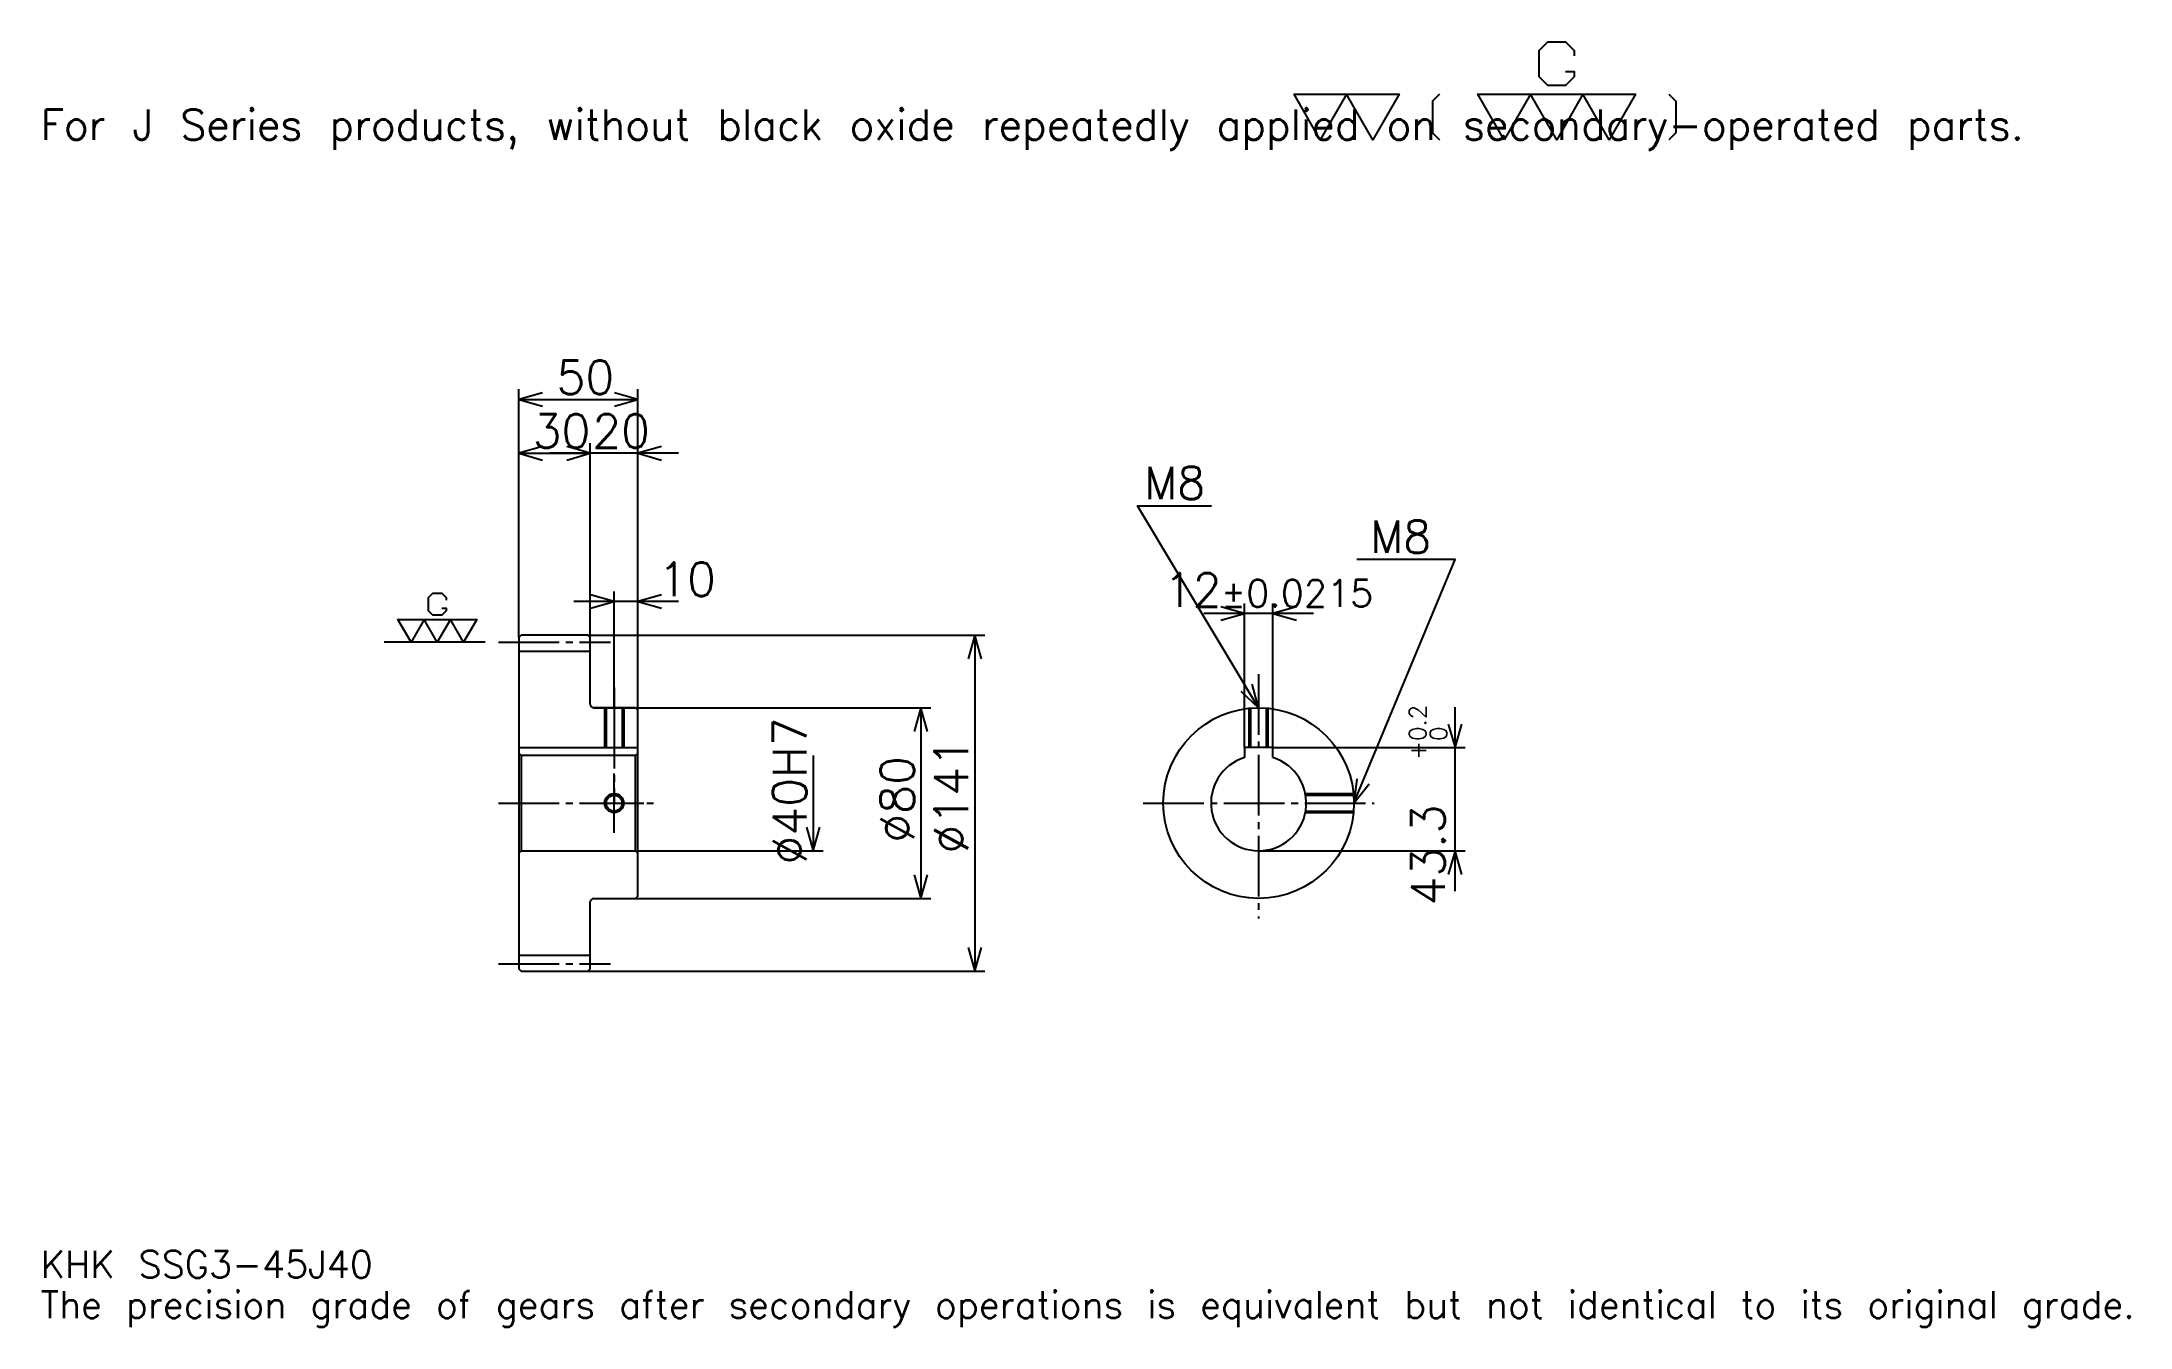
# Model space of a CAD drawing. Extents: x 29 to 905, y 10 to 550.
import ezdxf

# ---------------------------------------------------------------- set-up
doc = ezdxf.new("R2010")
doc.units = 0
doc.linetypes.add('DASHDOT', pattern=[33.913044, 25.434783, -2.826087, 2.826087, -2.826087])
doc.layers.get('0').update_dxf_attribs({"linetype": 'CONTINUOUS'})
doc.layers.add('DASHDOT', color=6, linetype='DASHDOT')
doc.styles.add('KANJI', font='TXT', dxfattribs={"bigfont": 'BIGFONT'})

msp = doc.modelspace()

# ---------------------------------------------------------------- linework, layer by layer
at = {"color": 5}
for p, q in [((228.913055, 300.826111), (228.913055, 403.978271)), ((278.913055, 300.826111), (278.913055, 403.978271)), ((228.913055, 399.739136), (278.913055, 399.739136)), ((228.913055, 377.130432), (258.913055, 377.130432)), ((295.869568, 377.130432), (241.956528, 377.130432)), ((258.913055, 300.826111), (258.913055, 381.369568)), ((268.913055, 300.826111), (268.913055, 319.195648)), ((295.869568, 314.956543), (251.956528, 314.956543)), ((562.304321, 309.891296), (516.391357, 309.891296)), ((533.347839, 253.626099), (533.347839, 314.130432)), ((545.347839, 253.626099), (545.347839, 314.130432)), ((228.913055, 299.826111), (228.913055, 300.826111)), ((257.913055, 300.826111), (278.913055, 300.826111)), ((258.913055, 299.826111), (258.913055, 300.826111)), ((268.913055, 270.326111), (268.913055, 300.826111)), ((268.913055, 270.326111), (268.913055, 300.826111)), ((278.913055, 300.826111), (424.456543, 300.826111)), ((278.913055, 269.326111), (278.913055, 300.826111)), ((420.217407, 300.826111), (420.217407, 159.826096)), ((260.413055, 270.326111), (278.913055, 270.326111)), ((278.913055, 270.326111), (401.847839, 270.326111)), ((397.608704, 270.326111), (397.608704, 190.326096)), ((621.739136, 193.369568), (621.739136, 270.582611)), ((352.391327, 250.326096), (352.391327, 210.326096)), ((545.347839, 253.626099), (625.978271, 253.626099)), ((278.913055, 210.326096), (356.630432, 210.326096)), ((539.347839, 210.326096), (625.978271, 210.326096)), ((260.413055, 190.326096), (278.913055, 190.326096)), ((278.913055, 190.326096), (401.847839, 190.326096)), ((257.913055, 159.826096), (278.913055, 159.826096)), ((278.913055, 159.826096), (424.456543, 159.826096))]:
    msp.add_line(p, q, dxfattribs=at)
at = {"color": 7}
msp.add_line((214.782623, 297.826111), (172.391312, 297.826111), dxfattribs=at)
at = {"color": 4}
for p, q in [((228.913055, 294.076111), (258.913055, 294.076111)), ((228.913055, 253.626099), (278.913055, 253.626099)), ((229.913055, 250.326096), (229.913055, 210.326096)), ((277.913055, 250.326096), (278.913055, 251.326096)), ((277.913055, 210.326096), (278.913055, 209.326096)), ((228.913055, 166.576096), (258.913055, 166.576096))]:
    msp.add_line(p, q, dxfattribs=at)
at = {"color": 7}
for points in [[(668.086975, 537.352173), (671.760864, 537.352173), (671.760864, 535.147827), (668.086975, 531.473938), (660.739136, 531.473938), (657.065247, 535.147827), (657.065247, 546.169556), (660.739136, 549.843506), (668.086975, 549.843506), (671.760864, 546.169556), (671.760864, 543.96521)], [(565.217407, 508.695648), (554.195679, 527.799988), (598.282593, 527.799988), (587.260864, 508.695648), (576.239136, 527.799988), (565.217407, 508.695648)], [(615.182617, 527.799988), (612.243469, 524.86084), (612.243469, 511.634766), (615.182617, 508.695648)], [(642.369568, 508.695648), (631.347839, 527.799988), (697.478271, 527.799988), (686.456543, 508.695648), (675.434814, 527.799988), (664.413086, 508.695648), (653.391296, 527.799988), (642.369568, 508.695648)], [(711.439148, 527.799988), (714.378296, 524.86084), (714.378296, 511.634766), (711.439148, 508.695648)], [(196.554352, 312.154358), (198.391312, 312.154358), (198.391312, 311.052185), (196.554352, 309.21521), (192.880447, 309.21521), (191.043488, 311.052185), (191.043488, 316.563049), (192.880447, 318.400024), (196.554352, 318.400024), (198.391312, 316.563049), (198.391312, 315.460876)], [(183.695663, 297.826111), (178.184799, 307.378265), (211.250015, 307.378265), (205.739136, 297.826111), (200.228271, 307.378265), (194.717407, 297.826111), (189.206528, 307.378265), (183.695663, 297.826111)]]:
    msp.add_lwpolyline(points, dxfattribs=at)
at = {"color": 5}
for points in [[(238.804352, 402.565216), (228.913055, 399.739136), (238.804352, 396.913055)], [(269.021759, 396.913055), (278.913055, 399.739136), (269.021759, 402.565216)], [(238.804352, 379.956543), (228.913055, 377.130432), (238.804352, 374.304382)], [(249.021759, 374.304382), (258.913055, 377.130432), (249.021759, 379.956543)], [(249.021759, 374.304382), (258.913055, 377.130432), (249.021759, 379.956543)], [(288.804352, 379.956543), (278.913055, 377.130432), (288.804352, 374.304382)], [(539.347839, 270.326111), (488.478271, 355.108704), (519.565186, 355.108704)], [(579.347839, 230.326096), (621.739136, 332.5), (580.478271, 332.5)], [(259.021759, 312.130432), (268.913055, 314.956543), (259.021759, 317.782623)], [(288.804352, 317.782623), (278.913055, 314.956543), (288.804352, 312.130432)], [(523.456543, 307.065216), (533.347839, 309.891296), (523.456543, 312.717407)], [(555.239136, 312.717407), (545.347839, 309.891296), (555.239136, 307.065216)], [(423.043488, 290.934784), (420.217407, 300.826111), (417.391327, 290.934784)], [(531.835449, 277.353821), (539.347839, 270.326111), (536.682129, 280.261841)], [(400.434784, 260.434784), (397.608704, 270.326111), (394.782623, 260.434784)], [(618.913086, 263.517395), (621.739136, 253.626099), (624.565186, 263.517395)], [(580.528076, 240.545288), (579.347839, 230.326096), (585.748718, 238.379257)], [(349.565247, 220.217407), (352.391327, 210.326096), (355.217407, 220.217407)], [(624.565186, 200.434784), (621.739136, 210.326096), (618.913086, 200.434784)], [(394.782623, 200.217407), (397.608704, 190.326096), (400.434784, 200.217407)], [(417.391327, 169.717407), (420.217407, 159.826096), (423.043488, 169.717407)]]:
    msp.add_lwpolyline(points, dxfattribs=at)
at = {"color": 4}
for points in [[(258.913055, 271.826111), (258.913055, 299.826111), (257.913055, 300.826111), (229.913055, 300.826111), (228.913055, 299.826111), (228.913055, 209.326096)], [(260.413055, 190.326096), (277.913055, 190.326096), (278.913055, 191.326096), (278.913055, 269.326111), (277.913055, 270.326111), (260.413055, 270.326111)], [(264.913055, 270.326111), (264.913055, 253.626099)], [(265.588043, 270.326111), (265.588043, 253.626099)], [(272.238068, 270.326111), (272.238068, 253.626099)], [(272.913055, 270.326111), (272.913055, 253.626099)], [(535.347839, 253.626099), (535.347839, 270.12558)], [(536.022827, 253.626099), (536.022827, 270.187653)], [(542.672852, 253.626099), (542.672852, 270.187653)], [(543.347839, 253.626099), (543.347839, 270.12558)], [(228.913055, 209.326096), (229.913055, 210.326096), (277.913055, 210.326096), (277.913055, 250.326096), (229.913055, 250.326096), (228.913055, 251.326096)], [(545.347839, 249.404877), (545.347839, 253.626099), (533.347839, 253.626099), (533.347839, 249.404877)], [(558.943726, 234.326096), (579.147339, 234.326096)], [(559.069519, 233.651093), (579.209412, 233.651093)], [(558.943726, 226.326096), (579.147339, 226.326096)], [(559.069519, 227.001099), (579.209412, 227.001099)], [(228.913055, 209.326096), (228.913055, 160.826096), (229.913055, 159.826096), (257.913055, 159.826096), (258.913055, 160.826096), (258.913055, 188.826096)]]:
    msp.add_lwpolyline(points, dxfattribs=at)
for centre, radius in [((539.347839, 230.326096), 40), ((268.913055, 230.326096), 3.325)]:
    msp.add_circle(centre, radius, dxfattribs=at)
at = {"color": 7}
msp.add_circle((268.913055, 230.326096), 4, dxfattribs=at)
at = {"color": 4}
for centre, radius, start, end in [((260.413055, 271.826111), 1.5, 180, 270), ((539.347839, 230.326096), 20, 107.457602748, 72.542397252), ((260.413055, 188.826096), 1.5, 90, 180)]:
    msp.add_arc(centre, radius, start, end, dxfattribs=at)
at = {"layer": 'DASHDOT', "color": 7}
for p, q in [((220.434799, 297.826111), (267.391327, 297.826111)), ((539.347839, 284.456543), (539.347839, 181.847839)), ((268.913055, 270.326111), (268.913055, 230.326096)), ((220.434799, 230.326096), (287.391327, 230.326096)), ((490.869568, 230.326096), (587.826111, 230.326096)), ((220.434799, 162.826096), (267.391327, 162.826096))]:
    msp.add_line(p, q, dxfattribs=at)
for points in [[(268.913055, 278.804352), (268.913055, 245.147827)], [(268.913055, 217.847839), (268.913055, 242.804352)], [(256.434784, 230.326096), (281.391327, 230.326096)]]:
    msp.add_lwpolyline(points, dxfattribs=at)

# ---------------------------------------------------------------- texts
at = {"color": 7, "style": 'KANJI'}
for s, height, p in [('For J Series products, without black oxide repeatedly applied on secondary-operated parts.', 12.717391, (28.26087, 508.695648)), ('50', 14.130435, (244.728271, 402)), ('30', 14.130435, (234.728271, 379.391296)), ('20', 14.130435, (259.728271, 379.391296)), ('M8', 13.565218, (491.304352, 357.934784)), ('M8', 13.565218, (586.130432, 335.326111)), ('10', 14.130435, (287.391327, 317.217407)), ('12', 14.130435, (499.582001, 312.717407)), ('%%p0.0215', 11.304348, (523.460693, 312.717407)), ('KHK SSG3-45J40', 11.304348, (28.26087, 31.086956)), ('The precision grade of gears after secondary operations is equivalent but not identical to its original grade.', 11.304348, (28.26087, 14.130435))]:
    msp.add_text(s, height=height, dxfattribs=at).set_placement(p)
for s, height, p in [('%%c40H7', 14.130435, (349.565247, 204.538055)), ('0.2', 7.065217, (609.586975, 256.430328)), ('+', 7.065217, (609.586975, 248.517273)), ('0', 7.065217, (618.347839, 256.430328)), ('%%c80', 14.130435, (394.782623, 213.722839)), ('%%c141', 14.130435, (417.391327, 209.130432)), ('43.3', 14.130435, (617.5, 187.355164))]:
    msp.add_text(s, height=height, rotation=90, dxfattribs=at).set_placement(p)

doc.saveas('drawing.dxf')
